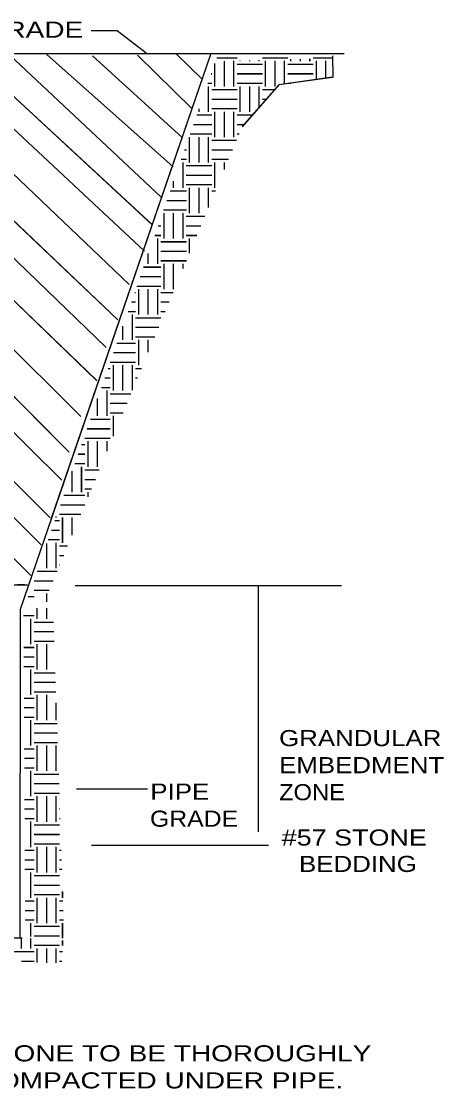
# Model space of a CAD drawing. Extents: x -67200 to 71086, y -57494 to 43666.
# Drawn here: x 40885 to 71086, y -36872 to 39504 of the extents above; entities that cross this region are included whole.
import ezdxf

# ---------------------------------------------------------------- set-up
doc = ezdxf.new("R2010")
doc.units = 0
doc.header["$LTSCALE"] = 460
doc.layers.add('63', color=7, linetype='Continuous', lineweight=25)

msp = doc.modelspace()

# ---------------------------------------------------------------- linework, layer by layer
at = {"layer": '63'}
for p, q in [((-12488.2, 37209.4), (63978.1, 37209.4)), ((-12486.1, 37206.9), (63980.3, 37206.9)), ((41562.8, -143.1), (3890.7, 37119.7)), ((42312.5, 2044.3), (6929.2, 37215)), ((9673.6, 37186.7), (42950.2, 3965.4)), ((9675.8, 37184.1), (42510.7, 4403.7)), ((43768.9, 6668.8), (12855.5, 37210.7)), ((43771.1, 6666.2), (12857.7, 37208.1)), ((15810.7, 37222.3), (44311.2, 8670.4)), ((15812.9, 37219.8), (44313.4, 8667.8)), ((45128.1, 11231.5), (19046.9, 37219.4)), ((45130.2, 11228.9), (19049.1, 37216.8)), ((21951, 37219.9), (46246.6, 13818.1)), ((21953.2, 37217.3), (46248.8, 13815.6)), ((46948.9, 16169.3), (25189.1, 37187.8)), ((46951.1, 16166.8), (25191.3, 37185.2)), ((27691.6, 37210.3), (47793.3, 18150)), ((27693.7, 37207.7), (47795.5, 18147.4)), ((48587.2, 20664.5), (31270.8, 37199.4)), ((48589.4, 20661.9), (31273, 37196.8)), ((34531.5, 37211.7), (49684, 23065.1)), ((34533.7, 37209.1), (49686.2, 23062.6)), ((50250.4, 24950.8), (37151.8, 37069.1)), ((50252.6, 24948.2), (37154, 37066.6)), ((40055, 37091.1), (50862.4, 26952.9)), ((40057.2, 37088.5), (50864.6, 26950.4)), ((42702.6, 37134.3), (51733.8, 29099.4)), ((42704.7, 37131.7), (51736, 29096.8)), ((43026.9, 3888.8), (54454.6, 37223.1)), ((45978.2, 37042.9), (52394.2, 31200.8)), ((45980.4, 37040.3), (52396.4, 31198.3)), ((53094.2, 33237.9), (49183.2, 37090.3)), ((53096.4, 33235.4), (49185.3, 37087.8)), ((51923.1, 37204), (53816.7, 35359.7)), ((51925.2, 37201.4), (53818.9, 35357.1)), ((54863.7, 36894.3), (56311.1, 36894.3)), ((54865.9, 36891.8), (56313.3, 36891.8)), ((56084.3, 34853.1), (56084.3, 36667.5)), ((56086.5, 34850.6), (56086.5, 36665)), ((56537.9, 36667.5), (56537.9, 36687)), ((56540.1, 36665), (56540.1, 36684.4)), ((57218.3, 36667.5), (57218.3, 36705.6)), ((57220.5, 36665), (57220.5, 36703)), ((57898.7, 36667.5), (57898.7, 36724.2)), ((57900.9, 36665), (57900.9, 36721.7)), ((58125.5, 36894.3), (59939.9, 36894.3)), ((58127.7, 36891.8), (59942.1, 36891.8)), ((58352.3, 34853.1), (58352.3, 36667.5)), ((58354.5, 34850.6), (58354.5, 36665)), ((59032.7, 34853.1), (59032.7, 36667.5)), ((59034.9, 34850.6), (59034.9, 36665)), ((59713.1, 35018.1), (59713.1, 36667.5)), ((59715.3, 35015.5), (59715.3, 36665)), ((60166.7, 36667.5), (60166.7, 36786.3)), ((60168.9, 36665), (60168.9, 36783.8)), ((60847.1, 36667.5), (60847.1, 36805)), ((60849.3, 36665), (60849.3, 36802.4)), ((61527.5, 36667.5), (61527.5, 36823.6)), ((61529.7, 36665), (61529.7, 36821.1)), ((61754.3, 36894.3), (63167.2, 36894.3)), ((61756.5, 36891.8), (63169.4, 36891.8)), ((61981.1, 35338), (61981.1, 36667.5)), ((61983.3, 35335.4), (61983.3, 36665)), ((62661.5, 35433.9), (62661.5, 36667.5)), ((62663.7, 35431.4), (62663.7, 36665)), ((63177.9, 35477.3), (63166.1, 37033.4)), ((63180.1, 35474.7), (63168.3, 37030.9)), ((54723.5, 34853.1), (54723.5, 36493.5)), ((54725.7, 34850.6), (54725.7, 36490.9)), ((55403.9, 34853.1), (55403.9, 36655.9)), ((55406.1, 34850.6), (55406.1, 36653.3)), ((56311.1, 36440.7), (58125.5, 36440.7)), ((56313.3, 36438.2), (58127.7, 36438.2)), ((59939.9, 36440.7), (61754.3, 36440.7)), ((59942.1, 36438.2), (61756.5, 36438.2)), ((54467, 35760.3), (54496.7, 35760.3)), ((54469.2, 35757.8), (54498.9, 35757.8)), ((56311.1, 35760.3), (58125.5, 35760.3)), ((56313.3, 35757.8), (58127.7, 35757.8)), ((59939.9, 35760.3), (61754.3, 35760.3)), ((59942.1, 35757.8), (61756.5, 35757.8)), ((54229, 35079.9), (54496.7, 35079.9)), ((54231.1, 35077.4), (54498.9, 35077.4)), ((54269.9, 33038.7), (54269.9, 34853.1)), ((54272.1, 33036.2), (54272.1, 34850.6)), ((54496.7, 34626.3), (56311.1, 34626.3)), ((54498.9, 34623.8), (56313.3, 34623.8)), ((56311.1, 35079.9), (58125.5, 35079.9)), ((56313.3, 35077.4), (58127.7, 35077.4)), ((56537.9, 33038.7), (56537.9, 34853.1)), ((56540.1, 33036.2), (56540.1, 34850.6)), ((57218.3, 33038.7), (57218.3, 34853.1)), ((57220.5, 33036.2), (57220.5, 34850.6)), ((57898.7, 33359.4), (57898.7, 34853.1)), ((57900.9, 33356.8), (57900.9, 34850.6)), ((58125.5, 34626.3), (59010, 34626.3)), ((58127.7, 34623.8), (59012.2, 34623.8)), ((59939.9, 35079.9), (60151.4, 35079.9)), ((59942.1, 35077.4), (60153.6, 35077.4)), ((54496.7, 33945.9), (56311.1, 33945.9)), ((54498.9, 33943.4), (56313.3, 33943.4)), ((58125.5, 33945.9), (58413.2, 33945.9)), ((58127.7, 33943.4), (58415.4, 33943.4)), ((53589.5, 33038.7), (53589.5, 33252.1)), ((53591.7, 33036.2), (53591.7, 33249.5)), ((54496.7, 33265.5), (56311.1, 33265.5)), ((54498.9, 33263), (56313.3, 33263)), ((54723.5, 31224.3), (54723.5, 33038.7)), ((54725.7, 31221.8), (54725.7, 33036.2)), ((55403.9, 31224.3), (55403.9, 33038.7)), ((55406.1, 31221.8), (55406.1, 33036.2)), ((56084.3, 31224.3), (56084.3, 33038.7)), ((56086.5, 31221.8), (56086.5, 33036.2)), ((53197.5, 32131.5), (54496.7, 32131.5)), ((53199.7, 32129), (54498.9, 32129)), ((53435.5, 32811.9), (54496.7, 32811.9)), ((53437.7, 32809.4), (54498.9, 32809.4)), ((56311.1, 32811.9), (57418.5, 32811.9)), ((56311.1, 32131.5), (56821.7, 32131.5)), ((56313.3, 32809.4), (57420.7, 32809.4)), ((56313.3, 32129), (56823.8, 32129)), ((52959.4, 31451.1), (54496.7, 31451.1)), ((52961.6, 31448.6), (54498.9, 31448.6)), ((56311.1, 31451.1), (56462.8, 31451.1)), ((56313.3, 31448.6), (56465, 31448.6)), ((52909.1, 29409.9), (52909.1, 31224.3)), ((52911.3, 29407.4), (52911.3, 31221.8)), ((53589.5, 29409.9), (53589.5, 31224.3)), ((53591.7, 29407.4), (53591.7, 31221.8)), ((54269.9, 29409.9), (54269.9, 31224.3)), ((54272.1, 29407.4), (54272.1, 31221.8)), ((54496.7, 30997.5), (56274, 30997.5)), ((54498.9, 30995), (56276.2, 30995)), ((52562.7, 30317.1), (52682.3, 30317.1)), ((52564.9, 30314.6), (52684.5, 30314.6)), ((54496.7, 30317.1), (55990.9, 30317.1)), ((54498.9, 30314.6), (55993.1, 30314.6)), ((52324.7, 29636.7), (52682.3, 29636.7)), ((52326.9, 29634.2), (52684.5, 29634.2)), ((52455.5, 27595.5), (52455.5, 29409.9)), ((52457.7, 27593), (52457.7, 29407.4)), ((52682.3, 29183.1), (54496.7, 29183.1)), ((52684.5, 29180.6), (54498.9, 29180.6)), ((54496.7, 29636.7), (55707.7, 29636.7)), ((54498.9, 29634.2), (55709.9, 29634.2)), ((54723.5, 27595.5), (54723.5, 29409.9)), ((54725.7, 27593), (54725.7, 29407.4)), ((55403.9, 28906.7), (55403.9, 29409.9)), ((55406.1, 28904.1), (55406.1, 29407.4)), ((52682.3, 28502.7), (54496.7, 28502.7)), ((52684.5, 28500.2), (54498.9, 28500.2)), ((51775.1, 27595.5), (51775.1, 28065.7)), ((51777.3, 27593), (51777.3, 28063.2)), ((52682.3, 27822.3), (54496.7, 27822.3)), ((52684.5, 27819.8), (54498.9, 27819.8)), ((52909.1, 25781.1), (52909.1, 27595.5)), ((52911.3, 25778.6), (52911.3, 27593)), ((53589.5, 25781.1), (53589.5, 27595.5)), ((53591.7, 25778.6), (53591.7, 27593)), ((54269.9, 26181.9), (54269.9, 27595.5)), ((54272.1, 26179.3), (54272.1, 27593)), ((51531.2, 27368.7), (52682.3, 27368.7)), ((51533.4, 27366.2), (52684.5, 27366.2)), ((54496.7, 27368.7), (54763.8, 27368.7)), ((54498.9, 27366.2), (54766, 27366.2)), ((51055.2, 26007.9), (52682.3, 26007.9)), ((51057.3, 26005.4), (52684.5, 26005.4)), ((51293.2, 26688.3), (52682.3, 26688.3)), ((51295.4, 26685.8), (52684.5, 26685.8)), ((51094.7, 23966.7), (51094.7, 25781.1)), ((51096.9, 23964.2), (51096.9, 25778.6)), ((51775.1, 23966.7), (51775.1, 25781.1)), ((51777.3, 23964.2), (51777.3, 25778.6)), ((52455.5, 23966.7), (52455.5, 25781.1)), ((52457.7, 23964.2), (52457.7, 25778.6)), ((52682.3, 25554.3), (54008.7, 25554.3)), ((52684.5, 25551.8), (54010.9, 25551.8)), ((50658.4, 24873.9), (50867.9, 24873.9)), ((50660.6, 24871.4), (50870.1, 24871.4)), ((52682.3, 24873.9), (53725.6, 24873.9)), ((52684.5, 24871.4), (53727.7, 24871.4)), ((50420.4, 24193.5), (50867.9, 24193.5)), ((50422.6, 24191), (50870.1, 24191)), ((50641.1, 22152.3), (50641.1, 23966.7)), ((50643.3, 22149.8), (50643.3, 23964.2)), ((50867.9, 23739.9), (52682.3, 23739.9)), ((50870.1, 23737.4), (52684.5, 23737.4)), ((52682.3, 24193.5), (53442.4, 24193.5)), ((52684.5, 24191), (53444.6, 24191)), ((52909.1, 22912.1), (52909.1, 23966.7)), ((52911.3, 22909.5), (52911.3, 23964.2)), ((50867.9, 23059.5), (52682.3, 23059.5)), ((50870.1, 23057), (52684.5, 23057)), ((49960.7, 22152.3), (49960.7, 22879.4)), ((49962.9, 22149.8), (49962.9, 22876.9)), ((50867.9, 22379.1), (52682.3, 22379.1)), ((50870.1, 22376.6), (52684.5, 22376.6)), ((51094.7, 20337.9), (51094.7, 22152.3)), ((51096.9, 20335.4), (51096.9, 22149.8)), ((51775.1, 20337.9), (51775.1, 22152.3)), ((51777.3, 20335.4), (51777.3, 22149.8)), ((52455.5, 21822.2), (52455.5, 22152.3)), ((52457.7, 21819.6), (52457.7, 22149.8)), ((49627, 21925.5), (50867.9, 21925.5)), ((49629.1, 21923), (50870.1, 21923)), ((49388.9, 21245.1), (50867.9, 21245.1)), ((49391.1, 21242.6), (50870.1, 21242.6)), ((48992.2, 20111.1), (49053.5, 20111.1)), ((48994.4, 20108.6), (49055.7, 20108.6)), ((49150.9, 20564.7), (50867.9, 20564.7)), ((49153.1, 20562.2), (50870.1, 20562.2)), ((49280.3, 18523.5), (49280.3, 20337.9)), ((49282.5, 18521), (49282.5, 20335.4)), ((49960.7, 18523.5), (49960.7, 20337.9)), ((49962.9, 18521), (49962.9, 20335.4)), ((50641.1, 18523.5), (50641.1, 20337.9)), ((50643.3, 18521), (50643.3, 20335.4)), ((50867.9, 20111.1), (51743.4, 20111.1)), ((50870.1, 20108.6), (51745.6, 20108.6)), ((48754.2, 19430.7), (49053.5, 19430.7)), ((48756.4, 19428.2), (49055.7, 19428.2)), ((50867.9, 19430.7), (51460.2, 19430.7)), ((50870.1, 19428.2), (51462.4, 19428.2)), ((48516.1, 18750.3), (49053.5, 18750.3)), ((48518.3, 18747.8), (49055.7, 18747.8)), ((48826.7, 16709.1), (48826.7, 18523.5)), ((48828.9, 16706.6), (48828.9, 18521)), ((50867.9, 18750.3), (51177.1, 18750.3)), ((50870.1, 18747.8), (51179.2, 18747.8)), ((48146.3, 16709.1), (48146.3, 17693.1)), ((48148.5, 16706.6), (48148.5, 17690.6)), ((49053.5, 18296.7), (50867.9, 18296.7)), ((49053.5, 17616.3), (50705.1, 17616.3)), ((49055.7, 18294.2), (50870.1, 18294.2)), ((49055.7, 17613.8), (50707.3, 17613.8)), ((49053.5, 16935.9), (50422, 16935.9)), ((49055.7, 16933.4), (50424.1, 16933.4)), ((47722.7, 16482.3), (49053.5, 16482.3)), ((47724.9, 16479.8), (49055.7, 16479.8)), ((49280.3, 14894.7), (49280.3, 16709.1)), ((49282.5, 14892.2), (49282.5, 16706.6)), ((49960.7, 15827.6), (49960.7, 16709.1)), ((49962.9, 15825), (49962.9, 16706.6)), ((47484.7, 15801.9), (49053.5, 15801.9)), ((47486.8, 15799.4), (49055.7, 15799.4)), ((47087.9, 14667.9), (47239.1, 14667.9)), ((47090.1, 14665.4), (47241.3, 14665.4)), ((47246.6, 15121.5), (49053.5, 15121.5)), ((47248.8, 15119), (49055.7, 15119)), ((47465.9, 13080.3), (47465.9, 14894.7)), ((47468.1, 13077.8), (47468.1, 14892.2)), ((48146.3, 13080.3), (48146.3, 14894.7)), ((48148.5, 13077.8), (48148.5, 14892.2)), ((48826.7, 13102.8), (48826.7, 14894.7)), ((48828.9, 13100.2), (48828.9, 14892.2)), ((49053.5, 14667.9), (49478.1, 14667.9)), ((49055.7, 14665.4), (49480.2, 14665.4)), ((46246.6, 13818.1), (46269.8, 13818.3)), ((46248.8, 13815.6), (46272, 13815.7)), ((46849.9, 13987.5), (47239.1, 13987.5)), ((46852.1, 13985), (47241.3, 13985)), ((49053.5, 13987.5), (49194.9, 13987.5)), ((49055.7, 13985), (49197.1, 13985)), ((46611.9, 13307.1), (47239.1, 13307.1)), ((46614, 13304.6), (47241.3, 13304.6)), ((47012.3, 11265.9), (47012.3, 13080.3)), ((47014.5, 11263.4), (47014.5, 13077.8)), ((46331.9, 11265.9), (46331.9, 12506.8)), ((46334.1, 11263.4), (46334.1, 12504.3)), ((47239.1, 12853.5), (48723, 12853.5)), ((47241.3, 12851), (48725.1, 12851)), ((47239.1, 12173.1), (48439.8, 12173.1)), ((47239.1, 11492.7), (48156.6, 11492.7)), ((47241.3, 12170.6), (48442, 12170.6)), ((47241.3, 11490.2), (48158.8, 11490.2)), ((45818.4, 11039.1), (47239.1, 11039.1)), ((45820.6, 11036.6), (47241.3, 11036.6)), ((47465.9, 9833), (47465.9, 11265.9)), ((47468.1, 9830.4), (47468.1, 11263.4)), ((45580.4, 10358.7), (47239.1, 10358.7)), ((45582.6, 10356.2), (47241.3, 10356.2)), ((45183.7, 9224.7), (45424.7, 9224.7)), ((45185.8, 9222.2), (45426.9, 9222.2)), ((45424.7, 9678.3), (47239.1, 9678.3)), ((45426.9, 9675.8), (47241.3, 9675.8)), ((45651.5, 7637.1), (45651.5, 9451.5)), ((45653.7, 7634.6), (45653.7, 9449)), ((46331.9, 7637.1), (46331.9, 9451.5)), ((46334.1, 7634.6), (46334.1, 9449)), ((47012.3, 8743.1), (47012.3, 9451.5)), ((47014.5, 8740.5), (47014.5, 9449)), ((44945.6, 8544.3), (45424.7, 8544.3)), ((44947.8, 8541.8), (45426.9, 8541.8)), ((44707.6, 7863.9), (45424.7, 7863.9)), ((44709.8, 7861.4), (45426.9, 7861.4)), ((44517.5, 5822.7), (44517.5, 7320.5)), ((44519.7, 5820.2), (44519.7, 7318)), ((45197.9, 5822.7), (45197.9, 7637.1)), ((45200.1, 5820.2), (45200.1, 7634.6)), ((45424.7, 7410.3), (46457.6, 7410.3)), ((45426.9, 7407.8), (46459.8, 7407.8)), ((45424.7, 6729.9), (46174.5, 6729.9)), ((45426.9, 6727.4), (46176.6, 6727.4)), ((43914.1, 5595.9), (45424.7, 5595.9)), ((43916.3, 5593.4), (45426.9, 5593.4)), ((45424.7, 6049.5), (45891.3, 6049.5)), ((45426.9, 6047), (45893.5, 6047)), ((45651.5, 5473.3), (45651.5, 5822.7)), ((45653.7, 5470.7), (45653.7, 5820.2)), ((43676.1, 4915.5), (45419.4, 4915.5)), ((43678.3, 4913), (45421.5, 4913)), ((43383.5, 4008.3), (43383.5, 4079.1)), ((43385.7, 4005.8), (43385.7, 4076.5)), ((43610.3, 4235.1), (45136.2, 4235.1)), ((43612.5, 4232.6), (45138.4, 4232.6)), ((43837.1, 2193.9), (43837.1, 4008.3)), ((43839.3, 2191.4), (43839.3, 4005.8)), ((44517.5, 2748.5), (44517.5, 4008.3)), ((44519.7, 2745.9), (44519.7, 4005.8)), ((43041.4, 3101.1), (43610.3, 3101.1)), ((43043.5, 3098.6), (43612.5, 3098.6)), ((43279.4, 3781.5), (43610.3, 3781.5)), ((43281.6, 3779), (43612.5, 3779)), ((42803.3, 2420.7), (43610.3, 2420.7)), ((42805.5, 2418.2), (43612.5, 2418.2)), ((42703.1, 379.5), (42703.1, 2134.2)), ((42705.3, 377), (42705.3, 2131.7)), ((43383.5, 379.5), (43383.5, 2193.9)), ((43385.7, 377), (43385.7, 2191.4)), ((43610.3, 1967.1), (44192.3, 1967.1)), ((43612.5, 1964.6), (44194.5, 1964.6)), ((43610.3, 1286.7), (43909.1, 1286.7)), ((43612.5, 1284.2), (43911.3, 1284.2)), ((42009.9, 152.7), (43437.2, 152.7)), ((42012, 150.2), (43439.4, 150.2)), ((43610.3, 606.3), (43626, 606.3)), ((43612.5, 603.8), (43628.2, 603.8)), ((41795.9, -527.7), (43154, -527.7)), ((41798.1, -530.2), (43156.2, -530.2)), ((11777.8, -816.2), (41328.8, -816.2)), ((41101.7, -817.3), (40603.3, -817.3)), ((41795.9, -1208.1), (42870.9, -1208.1)), ((41798.1, -1210.6), (42873, -1210.6)), ((42703.1, -1611.2), (42703.1, -1434.9)), ((42705.3, -1613.8), (42705.3, -1437.4)), ((44743.5, -865.2), (63791.6, -865.2)), ((57821, -865.2), (57821, -18505.1)), ((41375.1, -1661.7), (41795.9, -1661.7)), ((41377.3, -1664.2), (41798.1, -1664.2)), ((42703.1, -2035.6), (42703.1, -1611.2)), ((42703.1, -2035.6), (42703.1, -1611.2)), ((42705.3, -2038.2), (42705.3, -1613.8)), ((42705.3, -2038.2), (42705.3, -1613.8)), ((41044.6, -3025), (41798.1, -3025)), ((42024.9, -3251.8), (42024.9, -2497.7)), ((42703.1, -3249.3), (42703.1, -2495.1)), ((42705.3, -3251.8), (42705.3, -2497.7)), ((41569.1, -5063.7), (41569.1, -3249.3)), ((41571.3, -5066.2), (41571.3, -3251.8)), ((41798.1, -3478.6), (43191.3, -3478.6)), ((41795.9, -4156.5), (43212, -4156.5)), ((41798.1, -4159), (43214.1, -4159)), ((41055.2, -5290.5), (41795.9, -5290.5)), ((41057.3, -5293), (41798.1, -5293)), ((41798.1, -4839.4), (43237, -4839.4)), ((42022.7, -6878.1), (42022.7, -5063.7)), ((42024.9, -6880.6), (42024.9, -5066.2)), ((42703.1, -6878.1), (42703.1, -5063.7)), ((42705.3, -6880.6), (42705.3, -5066.2)), ((41059, -5970.9), (41795.9, -5970.9)), ((41061.2, -5973.4), (41798.1, -5973.4)), ((41062.8, -6651.3), (41795.9, -6651.3)), ((41065, -6653.8), (41798.1, -6653.8)), ((41569.1, -8692.5), (41569.1, -6878.1)), ((41571.3, -8695), (41571.3, -6880.6)), ((41795.9, -7104.9), (43311, -7104.9)), ((41798.1, -7107.4), (43313.2, -7107.4)), ((41795.9, -7785.3), (43333.9, -7785.3)), ((41798.1, -7787.8), (43336.1, -7787.8)), ((41075.5, -8919.3), (41795.9, -8919.3)), ((41077.7, -8921.8), (41798.1, -8921.8)), ((41795.9, -8465.7), (43356.8, -8465.7)), ((41798.1, -8468.2), (43358.9, -8468.2)), ((42022.7, -10506.9), (42022.7, -8692.5)), ((42024.9, -10509.4), (42024.9, -8695)), ((42703.1, -10506.9), (42703.1, -8692.5)), ((42705.3, -10509.4), (42705.3, -8695)), ((41079.3, -9599.7), (41795.9, -9599.7)), ((41081.5, -9602.2), (41798.1, -9602.2)), ((43383.5, -10506.9), (43383.5, -9260.9)), ((43385.7, -10509.4), (43385.7, -9263.4)), ((41083.1, -10280.1), (41795.9, -10280.1)), ((41085.3, -10282.6), (41798.1, -10282.6)), ((41569.1, -12321.3), (41569.1, -10506.9)), ((41571.3, -12323.8), (41571.3, -10509.4)), ((41795.9, -10733.7), (43433, -10733.7)), ((41795.9, -11414.1), (43455.8, -11414.1)), ((41798.1, -10736.2), (43435.2, -10736.2)), ((41798.1, -11416.6), (43458, -11416.6)), ((41795.9, -12094.5), (43478.7, -12094.5)), ((41798.1, -12097), (43480.9, -12097)), ((41095.8, -12548.1), (41795.9, -12548.1)), ((41098, -12550.6), (41798.1, -12550.6)), ((42022.7, -14135.7), (42022.7, -12321.3)), ((42024.9, -14138.2), (42024.9, -12323.8)), ((42703.1, -14135.7), (42703.1, -12321.3)), ((42705.3, -14138.2), (42705.3, -12323.8)), ((43383.5, -14135.7), (43383.5, -12321.3)), ((43385.7, -14138.2), (43385.7, -12323.8)), ((41099.6, -13228.5), (41795.9, -13228.5)), ((41101.8, -13231), (41798.1, -13231)), ((41103.4, -13908.9), (41795.9, -13908.9)), ((41105.6, -13911.4), (41798.1, -13911.4)), ((41569.1, -15950.1), (41569.1, -14135.7)), ((41571.3, -15952.6), (41571.3, -14138.2)), ((41795.9, -14362.5), (43554.9, -14362.5)), ((41798.1, -14365), (43557.1, -14365)), ((41795.9, -15042.9), (43577.8, -15042.9)), ((41798.1, -15045.4), (43579.9, -15045.4)), ((41795.9, -15723.3), (43600.6, -15723.3)), ((41798.1, -15725.8), (43602.8, -15725.8)), ((42022.7, -17764.5), (42022.7, -15950.1)), ((42024.9, -17767), (42024.9, -15952.6)), ((42703.1, -17764.5), (42703.1, -15950.1)), ((42705.3, -17767), (42705.3, -15952.6)), ((43383.5, -17764.5), (43383.5, -15950.1)), ((43385.7, -17767), (43385.7, -15952.6)), ((44817.9, -15421.7), (49911.5, -15421.7)), ((41116.1, -16176.9), (41795.9, -16176.9)), ((41118.3, -16179.4), (41798.1, -16179.4)), ((43610.3, -16176.9), (43615.9, -16176.9)), ((43612.5, -16179.4), (43618.1, -16179.4)), ((41119.9, -16857.3), (41795.9, -16857.3)), ((41122.1, -16859.8), (41798.1, -16859.8)), ((41123.7, -17537.7), (41795.9, -17537.7)), ((41125.9, -17540.2), (41798.1, -17540.2)), ((43610.3, -16857.3), (43638.7, -16857.3)), ((43610.3, -17537.7), (43661.6, -17537.7)), ((43612.5, -16859.8), (43640.9, -16859.8)), ((43612.5, -17540.2), (43663.8, -17540.2)), ((41569.1, -19578.9), (41569.1, -17764.5)), ((41571.3, -19581.4), (41571.3, -17767)), ((41795.9, -17991.3), (43610.3, -17991.3)), ((41798.1, -17993.8), (43612.5, -17993.8)), ((41795.9, -18671.7), (43610.3, -18671.7)), ((41798.1, -18674.2), (43612.5, -18674.2)), ((41136.5, -19805.7), (41795.9, -19805.7)), ((41138.6, -19808.2), (41798.1, -19808.2)), ((41795.9, -19352.1), (43610.3, -19352.1)), ((41798.1, -19354.6), (43612.5, -19354.6)), ((42022.7, -21393.3), (42022.7, -19578.9)), ((42024.9, -21395.8), (42024.9, -19581.4)), ((42703.1, -21393.3), (42703.1, -19578.9)), ((42705.3, -21395.8), (42705.3, -19581.4)), ((43383.5, -21393.3), (43383.5, -19578.9)), ((43385.7, -21395.8), (43385.7, -19581.4)), ((43610.3, -19805.7), (43737.8, -19805.7)), ((43612.5, -19808.2), (43740, -19808.2)), ((45901.3, -19436.5), (58550.5, -19436.5)), ((41140.3, -20486.1), (41795.9, -20486.1)), ((41142.4, -20488.6), (41798.1, -20488.6)), ((43610.3, -20486.1), (43760.7, -20486.1)), ((43612.5, -20488.6), (43762.8, -20488.6)), ((41144.1, -21166.5), (41795.9, -21166.5)), ((41146.2, -21169), (41798.1, -21169)), ((43610.3, -21166.5), (43783.5, -21166.5)), ((43612.5, -21169), (43785.7, -21169)), ((41569.1, -23207.7), (41569.1, -21393.3)), ((41571.3, -23210.2), (41571.3, -21395.8)), ((41795.9, -21620.1), (43610.3, -21620.1)), ((41798.1, -21622.6), (43612.5, -21622.6)), ((41795.9, -22300.5), (43610.3, -22300.5)), ((41798.1, -22303), (43612.5, -22303)), ((43837.1, -23207.7), (43837.1, -22760.2)), ((43839.3, -23210.2), (43839.3, -22762.7)), ((41156.8, -23434.5), (41795.9, -23434.5)), ((41159, -23437), (41798.1, -23437)), ((41795.9, -22980.9), (43610.3, -22980.9)), ((41798.1, -22983.4), (43612.5, -22983.4)), ((42022.7, -25022.1), (42022.7, -23207.7)), ((42024.9, -25024.6), (42024.9, -23210.2)), ((42703.1, -25022.1), (42703.1, -23207.7)), ((42705.3, -25024.6), (42705.3, -23210.2)), ((43383.5, -25022.1), (43383.5, -23207.7)), ((43385.7, -25024.6), (43385.7, -23210.2)), ((43610.3, -23434.5), (43859.7, -23434.5)), ((43612.5, -23437), (43861.9, -23437)), ((41160.6, -24114.9), (41795.9, -24114.9)), ((41162.8, -24117.4), (41798.1, -24117.4)), ((43610.3, -24114.9), (43882.6, -24114.9)), ((43612.5, -24117.4), (43884.8, -24117.4)), ((41164.4, -24795.3), (41795.9, -24795.3)), ((41166.6, -24797.8), (41798.1, -24797.8)), ((41569.1, -25980.9), (41569.1, -25022.1)), ((41571.3, -25983.4), (41571.3, -25024.6)), ((43610.3, -24795.3), (43905.5, -24795.3)), ((43612.5, -24797.8), (43907.6, -24797.8)), ((43837.1, -26110.7), (43837.1, -25022.1)), ((43839.3, -26113.2), (43839.3, -25024.6)), ((41795.9, -25248.9), (43610.3, -25248.9)), ((41795.9, -25929.3), (43610.3, -25929.3)), ((41798.1, -25251.4), (43612.5, -25251.4)), ((41798.1, -25931.8), (43612.5, -25931.8)), ((12436.7, -26086.1), (40929.3, -26086.1)), ((12438.9, -26088.7), (40931.5, -26088.7)), ((40888.7, -26836.5), (40888.7, -26086.1)), ((40890.9, -26839), (40890.9, -26088.7)), ((41569.1, -26836.5), (41569.1, -26126.2)), ((41571.3, -26839), (41571.3, -26128.8)), ((41795.9, -26609.7), (43610.3, -26609.7)), ((41798.1, -26612.2), (43612.5, -26612.2)), ((43837.1, -26635.6), (43837.1, -26276.4)), ((43839.3, -26638.1), (43839.3, -26278.9)), ((39981.5, -27063.3), (40896.7, -27063.3)), ((39983.7, -27065.8), (40898.9, -27065.8)), ((40928.7, -27063.3), (41795.9, -27063.3)), ((40930.9, -27065.8), (41798.1, -27065.8)), ((42022.7, -27852), (42022.7, -26836.5)), ((42024.9, -27854.5), (42024.9, -26839)), ((42703.1, -27863.4), (42703.1, -26836.5)), ((42705.3, -27865.9), (42705.3, -26839)), ((43383.5, -27874.8), (43383.5, -26836.5)), ((43385.7, -27877.3), (43385.7, -26839)), ((43610.3, -27063.3), (43818.2, -27063.3)), ((43612.5, -27065.8), (43820.4, -27065.8)), ((40886.3, -27743.7), (41795.9, -27743.7)), ((40888.4, -27746.2), (41798.1, -27746.2)), ((43610.3, -27743.7), (43788.2, -27743.7)), ((43612.5, -27746.2), (43790.4, -27746.2))]:
    msp.add_line(p, q, dxfattribs=at)
for points in [[(45888.1, 38853), (47740.7, 38853), (49800, 37261.7)], [(40788.4, -26058.7), (40815.7, -2570.1), (54456.8, 37220.5)], [(63131.3, 35500.2), (59302.9, 34960.3), (56677.7, 31967.4)], [(63133.4, 35497.6), (59305.1, 34957.7), (56679.9, 31964.8)]]:
    msp.add_lwpolyline(points, dxfattribs=at)

# ---------------------------------------------------------------- texts
for s, width, p in [('FINISHED GRADE', 1.3, (28286.4, 38334.9)), ('GRANDULAR', 1.2, (59317, -12362.2)), ('EMBEDMENT', 1.2, (59317, -14297.6)), ('PIPE', 1.2, (50107.9, -16192.9)), ('ZONE', 1.1, (59317, -16233)), ('GRADE', 1.15, (50084.5, -18128.3)), ('#57 STONE', 1.25, (59503.6, -19476.6)), ('BEDDING', 1.2, (60741.7, -21365.5)), ('STONE TO BE THOROUGHLY', 1.3, (37766, -34920.1)), ('COMPACTED UNDER PIPE.', 1.3, (37766, -36855.5))]:
    msp.add_text(s, height=1152, dxfattribs=dict(at, width=width)).set_placement(p)

doc.saveas('drawing.dxf')
